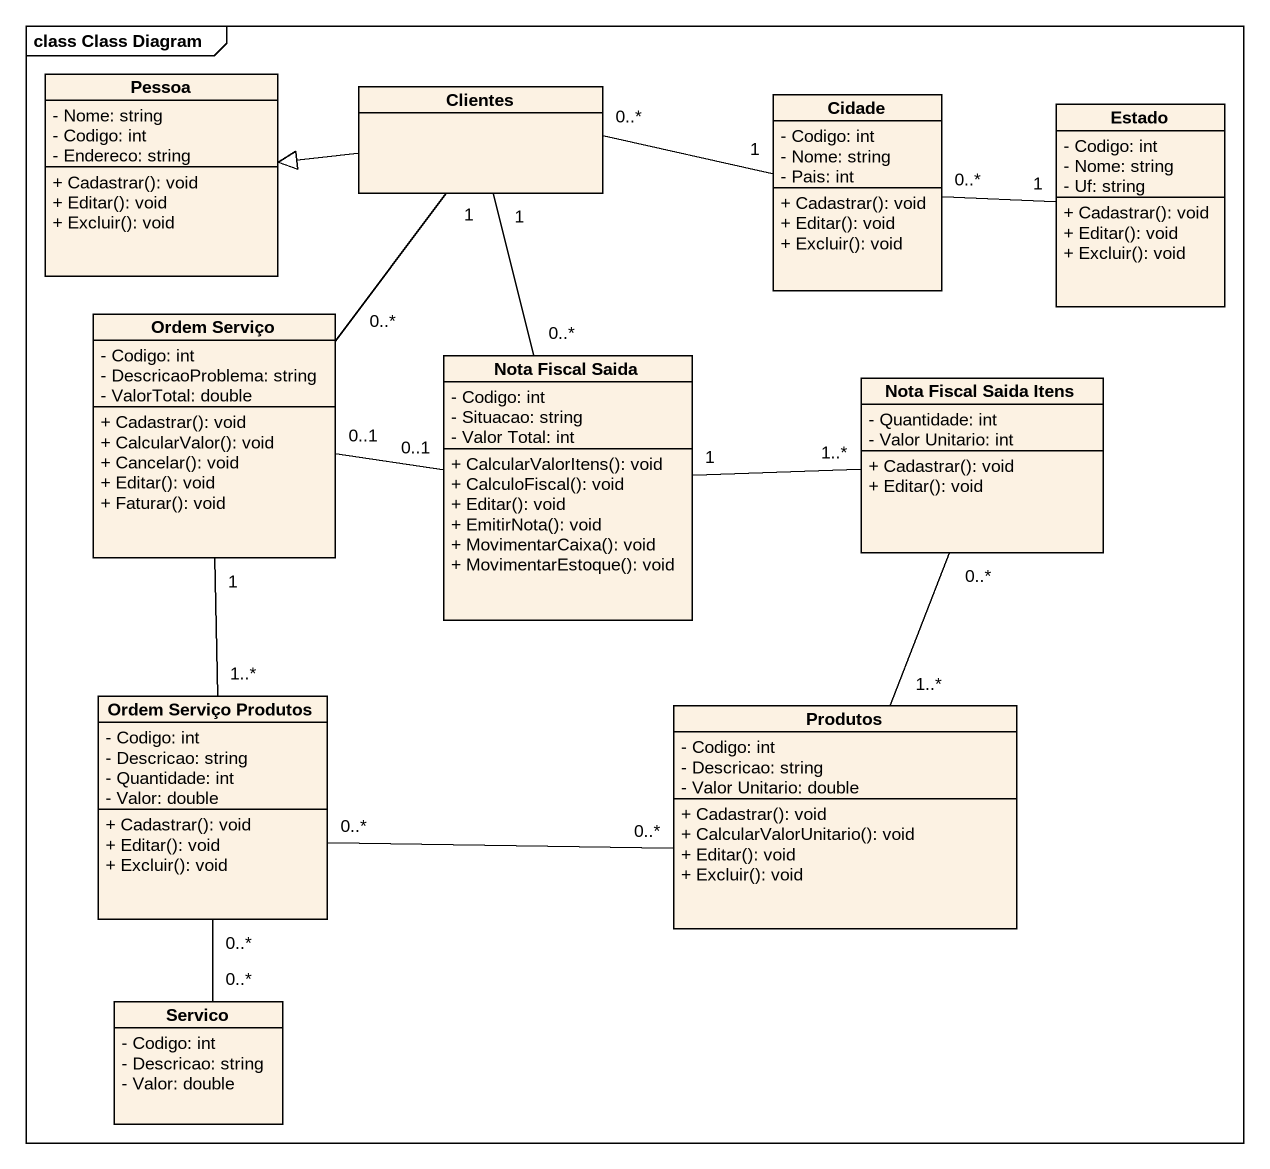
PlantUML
@startuml
mainframe class Class Diagram
hide circle
hide empty members
skinparam classAttributeIconSize 0
class Pessoa {
  - Nome: string
  - Codigo: int
  - Endereco: string
  + Cadastrar(): void
  + Editar(): void
  + Excluir(): void
}
class Clientes
class Cidade {
  - Codigo: int
  - Nome: string
  - Pais: int
  + Cadastrar(): void
  + Editar(): void
  + Excluir(): void
}
class Estado {
  - Codigo: int
  - Nome: string
  - Uf: string
  + Cadastrar(): void
  + Editar(): void
  + Excluir(): void
}
class "Ordem Serviço" as Ordem_Serviço {
  - Codigo: int
  - DescricaoProblema: string
  - ValorTotal: double
  + Cadastrar(): void
  + CalcularValor(): void
  + Cancelar(): void
  + Editar(): void
  + Faturar(): void
}
class "Nota Fiscal Saida" as Nota_Fiscal_Saida {
  - Codigo: int
  - Situacao: string
  - Valor Total: int
  + CalcularValorItens(): void
  + CalculoFiscal(): void
  + Editar(): void
  + EmitirNota(): void
  + MovimentarCaixa(): void
  + MovimentarEstoque(): void
}
class "Nota Fiscal Saida Itens" as Nota_Fiscal_Saida_Itens {
  - Quantidade: int
  - Valor Unitario: int
  + Cadastrar(): void
  + Editar(): void
}
class "Ordem Serviço Produtos" as Ordem_Serviço_Produtos {
  - Codigo: int
  - Descricao: string
  - Quantidade: int
  - Valor: double
  + Cadastrar(): void
  + Editar(): void
  + Excluir(): void
}
class Produtos {
  - Codigo: int
  - Descricao: string
  - Valor Unitario: double
  + Cadastrar(): void
  + CalcularValorUnitario(): void
  + Editar(): void
  + Excluir(): void
}
class Servico {
  - Codigo: int
  - Descricao: string
  - Valor: double
}
Clientes -left-|> Pessoa
Clientes "0..*" -right- "1" Cidade
Clientes "1" -- "0..*" Ordem_Serviço
Estado "1" -left- "0..*" Cidade
Ordem_Serviço "0..1" -right- "0..1" Nota_Fiscal_Saida
Ordem_Serviço "1" -- "1..*" Ordem_Serviço_Produtos
Nota_Fiscal_Saida "0..*" -up- "1" Clientes
Nota_Fiscal_Saida "1" -right- "1..*" Nota_Fiscal_Saida_Itens
Nota_Fiscal_Saida_Itens "0..*" -- "1..*" Produtos
Produtos "0..*" -left- "0..*" Ordem_Serviço_Produtos
Servico "0..*" -up- "0..*" Ordem_Serviço_Produtos
@enduml
